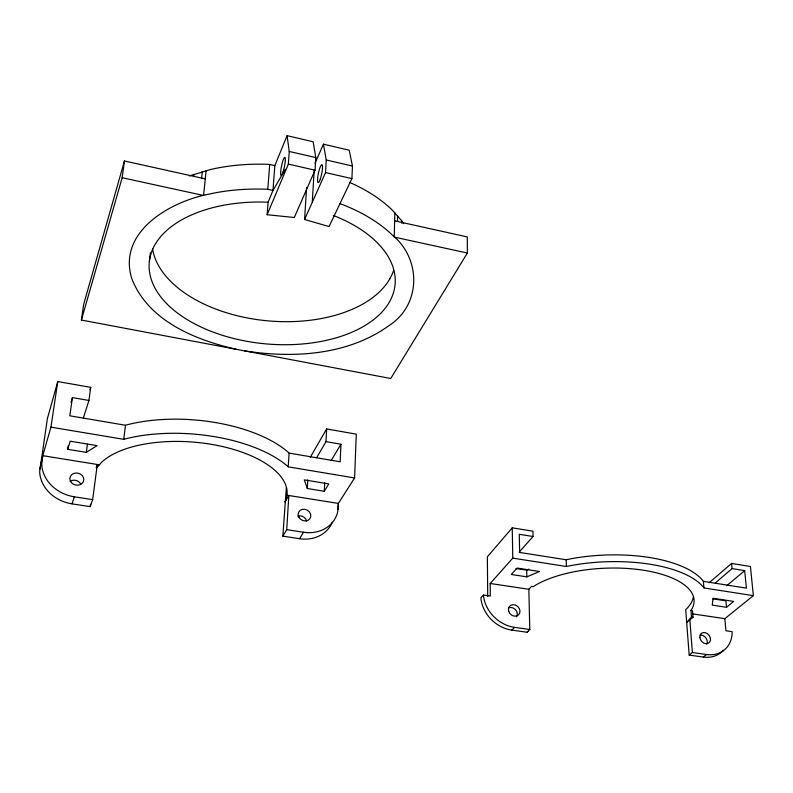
<?xml version="1.0" encoding="UTF-8"?>
<svg xmlns="http://www.w3.org/2000/svg" width="793" height="793" viewBox="0 0 793 793"><rect width="100%" height="100%" fill="white"/><g stroke="black" fill="none" stroke-linecap="round" stroke-linejoin="round"><path stroke-width="1.19" d="M401.803 223.259L401.853 220.969L392.763 210.561A141.59 83.037 5.4 0 0 349.515 182.35M394.864 212.792L394.22 237.077L467.355 253.036L467.315 236.938L394.646 220.841M397.462 221.445L397.6 215.706M83.364 417.98L88.925 400.465L90.729 387.351L57.78 381.542L47.411 418.486L39.65 471.815A36.706 31.551 12.4 0 0 72.034 503.852L90.174 506.628L90.65 505.567M338.096 509.354L338.353 503.426L354.6 477.951L356.275 434.158L326.637 428.934L310.39 457.155M306.594 187.287L304.591 219.502L329.055 226.55L351.904 178.594L352.459 166.044L349.227 150.204L323.435 144.177L315.009 163.279M316.665 457.68L326.012 441.642L340.95 444.239L340.177 461.784L289.098 453.1L288.156 452.218A112.636 52.378 4.8 0 0 127.128 424.8L125.472 425.266L69.804 415.8L72.421 397.6L88.925 400.465M326.012 441.642L326.637 428.934M324.268 491.283L328.788 483.908L304.294 479.864L307.317 488.508L324.268 491.283L324.694 482.699M286.342 487.665L282.853 536.147L299.556 538.705L303.55 532.252A34.456 29.777 29 0 0 337.709 511.852L338.353 503.426L288.83 495.496L284.984 502.167L286.461 498.341L287.185 492.542A97.42 44.606 4.7 0 0 266.27 463.816L262.047 461.248A97.42 44.606 4.7 0 0 152.494 442.89L146.418 443.783A97.42 44.606 4.7 0 0 101.454 462.438L96.895 467.771M304.591 219.502L325.536 172.577L326.23 159.988L323.435 144.177M307.317 488.508L307.793 479.904M312.293 201.838L314.157 170.445M315.039 170.188L315.783 157.579L313.166 141.778L287.086 135.672L274.844 165.608L272.97 190.459L268.103 202.195L267.142 214.725L294.282 217.5L315.039 170.188L288.355 164.101L267.142 214.725M282.853 536.147L286.729 529.645L288.83 495.496L287.046 495.139M354.6 477.951L288.236 466.849L289.098 453.1M288.355 164.101L289.237 151.453L287.086 135.672M272.97 190.459L267.786 189.299L269.709 164.438L268.43 164.359A141.59 83.037 5.4 0 0 211.007 169.415L189.388 175.947M206.111 170.664L203.563 195.484L122.172 177.721L124.451 160.979L205.268 178.881M201.551 178.683L202.294 171.645M193.68 176.601L193.938 174.252M149.371 261.323L150.392 252.878M96.211 467.553L97.281 464.48L92.672 499.64L74.393 496.814A36.993 31.72 12.7 0 1 41.751 464.549L42.772 455.668L50.95 427.149L123.748 439.332L125.472 425.266M90.491 504.219L90.174 506.628L92.672 499.64M68.188 445.815L67.683 449.314L86.308 452.357L87.418 444.229M467.355 253.036L390.741 378.499L81.401 320.045L83.652 304.413L124.451 160.979M50.95 427.149L57.78 381.542M81.401 320.045L122.172 177.721M39.739 469.129L42.772 455.668L99.214 464.797M71.013 402.299L72.421 397.6M67.683 449.314L70.21 441.195L97.073 445.626L86.308 452.357M89.986 389.7L90.729 387.351M72.034 503.852L74.393 496.814M691.506 616.914L686.688 622.505L693.023 617.202L692.507 610.729L690.99 610.441L691.506 616.914L693.023 617.202M389.76 278.977L391.911 274.794A122.261 71.657 5.3 0 0 393.596 270.502M273.169 190.112L285.302 169.315M690.99 610.441L692.21 608.38A87.874 35.774 -2.4 0 0 685.261 585.581L682.505 583.549A87.874 35.774 -2.4 0 0 590.924 569.245L585.036 569.959A87.874 35.774 -2.4 0 0 536.217 584.808L533.174 586.671L531.548 586.433L528.852 589.288L529.783 629.513L527.058 632.249L511.842 630.108A32.781 27.775 44.4 0 1 481.182 600.47L480.905 597.902L483.462 595.047L490.322 596.058L490.193 583.489L512.793 558.133L512.248 527.831L532.946 531.191L533.074 536.514L519.068 552.206M331.058 460.723L340.95 444.239M512.248 527.831L487.358 556.815L487.715 596.435M511.842 630.108L514.518 627.352L529.783 629.513M527.058 632.249L527.969 631.406M709.15 582.746L731.602 563.446L750.426 566.499L753.35 595.652L724.842 618.669L693.013 613.951M715.207 583.004L732.088 568.601L744.677 570.633L746.391 588.128L703.391 581.358L702.895 580.664A101.861 41.841 -2.4 0 0 567.857 559.392L566.162 559.759L519.643 552.443L519.276 534.294L533.074 536.514M726.675 585.759L744.677 570.633M726.517 607.299L733.694 601.421L713.105 598.249L712.243 605.118L726.517 607.299L725.932 600.836L712.867 598.834M693.32 597.208A87.676 36.002 -2.4 0 1 686.609 608.756L685.697 609.599L689.186 655.077L692.388 652.52L706.523 654.512A31.968 25.326 50.3 0 0 732.098 634.073L732.108 631.674L725.932 630.762L724.842 618.669M689.186 655.077L703.292 657.06L706.523 654.512M515.956 568.522L526.711 570.177L528.812 569.166M526.859 576.858L539.527 571.515L517.115 568.066L511.297 574.479L526.859 576.858L526.711 570.177M123.748 439.332L125.403 438.876A113.191 51.842 4.7 0 1 287.294 465.977L288.236 466.849M512.793 558.133L566.41 566.489L568.105 566.123A102.089 41.583 -2.4 0 1 703.45 587.256L703.946 587.95L753.35 595.652M268.103 202.195L260.758 202.017A123.391 70.795 5.1 0 0 151.473 252.263L150.164 256.763A123.391 70.795 5.1 0 0 240.438 340.048A123.391 70.795 5.1 0 0 385.973 307.238A123.391 70.795 5.1 0 0 333.328 215.458M267.786 189.299L266.498 189.23A142.909 82.046 5.1 0 0 208.509 194.235C170.178 201.7 117.394 231.665 131.727 278.422C147.944 320.689 194.949 339.9 236.017 349.217M490.193 583.489L528.852 589.288M244.502 350.843C293.321 358.555 347.998 355.284 389.264 325.427C421.529 304.423 421.271 258.478 392.109 234.877A142.909 82.046 5.1 0 0 343.121 204.822L339.82 203.603M286.729 529.645L303.55 532.252M269.709 164.438L274.844 165.608M325.536 172.577L351.904 178.594M289.237 151.453L315.783 157.579M326.23 159.988L352.459 166.044M401.853 220.969L403.687 223.656M483.462 595.047L483.74 597.625A32.9 27.824 44.4 0 0 514.518 627.352M731.602 563.446L732.088 568.601M703.391 581.358L703.946 587.95M689.841 619.868L692.388 652.52M566.162 559.759L566.41 566.489M389.76 278.958A122.261 71.657 5.3 0 1 260.382 320.035A122.261 71.657 5.3 0 1 152.563 248.794M508.581 607.854A6.215 5.283 45.1 0 1 515.549 609.777A6.215 5.283 45.1 0 1 516.59 616.785M723.414 650.21A31.859 25.287 50.4 0 1 703.292 657.06M700.15 635.163A6.047 4.808 51 0 1 705.889 637.939A6.047 4.808 51 0 1 706.781 644.124M332.237 522.309A34.198 29.648 28.9 0 1 299.556 538.705M70.2 481.242A6.959 6.017 12 0 1 80.817 484.166M297.672 516.144A6.483 5.65 29.1 0 1 306.673 521.08M283.051 171.982A9.258 1.477 -78.4 0 0 285.004 157.391A9.258 1.477 -78.4 0 0 280.91 169.761A9.258 1.477 -78.4 0 0 283.051 171.982M320.283 179.139A9.199 1.675 -78.2 0 0 322.047 164.736A9.199 1.675 -78.2 0 0 317.755 177.166A9.199 1.675 -78.2 0 0 320.283 179.139M508.65 611.116A6.235 5.293 45.1 0 0 518.374 615.061A6.235 5.293 45.1 0 0 515.589 605.109A6.235 5.293 45.1 0 0 508.65 611.116M699.842 637.354A6.066 4.817 50.9 0 0 708.238 643.301A6.066 4.817 50.9 0 0 707.425 633.696A6.066 4.817 50.9 0 0 699.842 637.354M298.862 517.135A6.532 5.67 29.3 0 0 309.825 518.84A6.532 5.67 29.3 0 0 304.799 509.284A6.532 5.67 29.3 0 0 298.862 517.135M71.36 482.57A7.008 6.047 12.3 0 0 83.305 481.688A7.008 6.047 12.3 0 0 75.811 473.024A7.008 6.047 12.3 0 0 71.36 482.57"/></g></svg>
